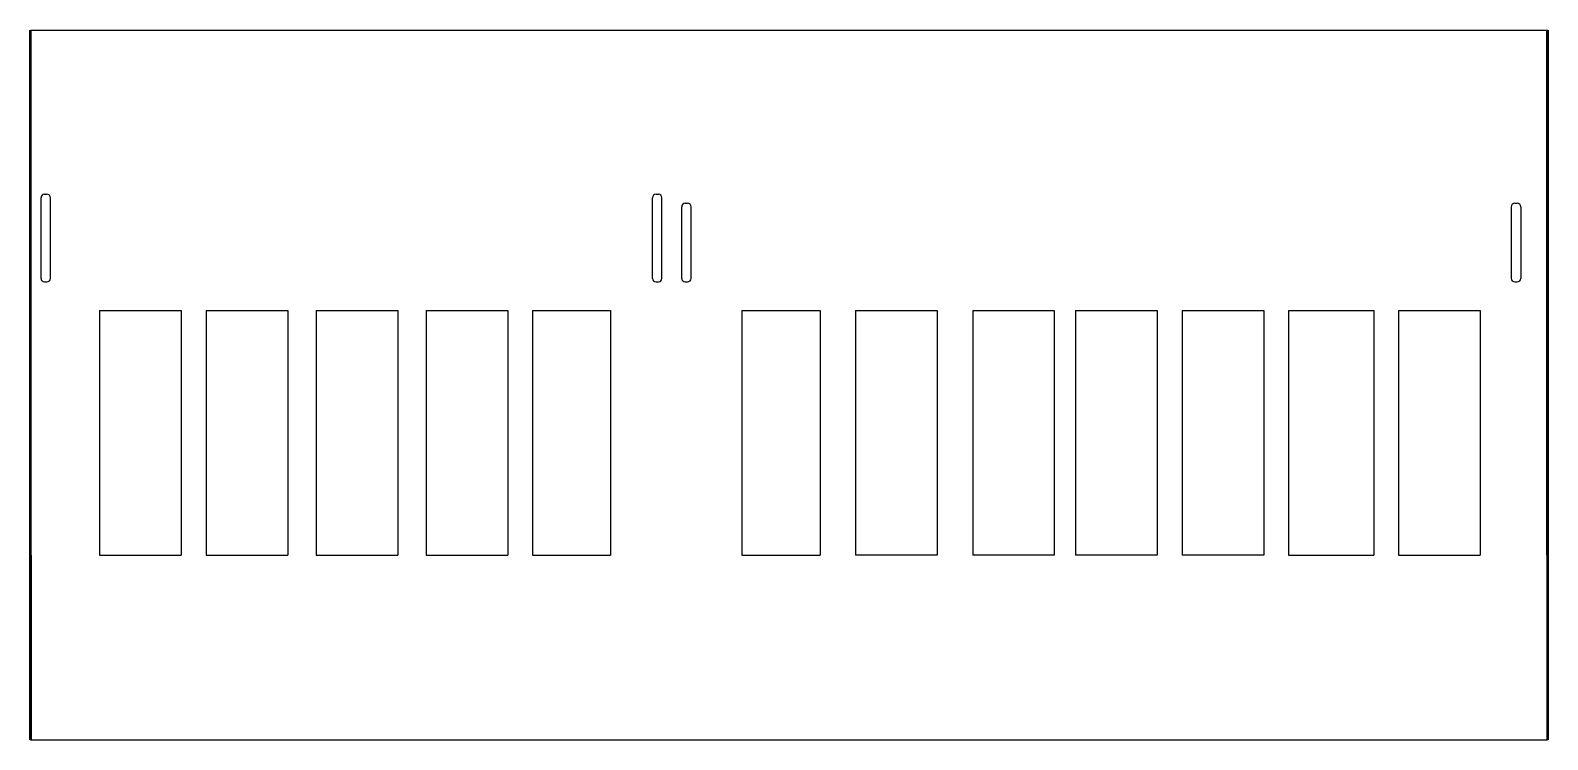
# Model space of a CAD drawing. Header units: millimetres. Extents: x 0 to 428, y 0 to 200.
import ezdxf

# ---------------------------------------------------------------- set-up
doc = ezdxf.new("R2010")
doc.units = ezdxf.units.MM
for name, color, linetype, lineweight, true_color in [('dreva', 54, 'Continuous', 25, 0x808000), ('pomocne', 1, 'Continuous', 50, 0xff0000), ('vozovi', 4, 'Continuous', 25, 0x00ffff)]:
    doc.layers.add(name, color=color, linetype=linetype, lineweight=lineweight, true_color=true_color)

msp = doc.modelspace()

# ---------------------------------------------------------------- linework, layer by layer
at = {"layer": 'dreva'}
for p, q in [((0, 200), (427.5, 200)), ((19.5, 121), (19.5, 52)), ((19.5, 121), (42.5, 121)), ((42.5, 121), (42.5, 52)), ((49.5, 121), (49.5, 52)), ((49.5, 121), (72.5, 121)), ((72.5, 121), (72.5, 52)), ((80.5, 121), (80.5, 52)), ((80.5, 121), (103.5, 121)), ((103.5, 121), (103.5, 52)), ((111.5, 121), (111.5, 52)), ((111.5, 121), (134.5, 121)), ((134.5, 121), (134.5, 52)), ((141.5, 121), (141.5, 52)), ((141.5, 121), (163.5, 121)), ((163.5, 121), (163.5, 52)), ((163.5, 121), (163.5, 52)), ((200.5, 121), (200.5, 52)), ((200.5, 121), (222.5, 121)), ((222.5, 121), (222.5, 52)), ((232.5, 121), (232.5, 52)), ((232.5, 121), (255.5, 121)), ((255.5, 121), (255.5, 52)), ((265.5, 121), (265.5, 52)), ((265.5, 121), (288.5, 121)), ((288.5, 121), (288.5, 52)), ((294.5, 121), (294.5, 52)), ((294.5, 121), (317.5, 121)), ((317.5, 121), (317.5, 52)), ((324.5, 121), (324.5, 52)), ((324.5, 121), (347.5, 121)), ((347.5, 121), (347.5, 52)), ((354.5, 121), (354.5, 52)), ((354.5, 121), (378.5, 121)), ((378.5, 121), (378.5, 52)), ((385.5, 121), (385.5, 52)), ((385.5, 121), (408.5, 121)), ((408.5, 121), (408.5, 52)), ((19.5, 52), (42.5, 52)), ((49.5, 52), (72.5, 52)), ((80.5, 52), (103.5, 52)), ((111.5, 52), (134.5, 52)), ((141.5, 52), (163.5, 52)), ((200.5, 52), (222.5, 52)), ((255.5, 52), (232.5, 52)), ((288.5, 52), (265.5, 52)), ((317.5, 52), (294.5, 52)), ((347.5, 52), (324.5, 52)), ((354.5, 52), (378.5, 52)), ((385.5, 52), (408.5, 52)), ((0, 0), (427.5, 0))]:
    msp.add_line(p, q, dxfattribs=at)
at = {"layer": 'pomocne'}
for p, q in [((0, 0), (0, 200)), ((427.5, 52), (427.5, 200)), ((427.5, 200), (427.5, 0)), ((0, 52), (0, 0))]:
    msp.add_line(p, q, dxfattribs=at)
at = {"layer": 'vozovi'}
for p, q in [((3.01, 130.06), (3.01, 152.8)), ((4.01, 153.8), (4.67, 153.8)), ((5.67, 130.06), (5.67, 152.8)), ((175.29, 130.06), (175.29, 152.8)), ((176.29, 153.8), (176.95, 153.8)), ((177.95, 130.06), (177.95, 152.8)), ((183.51, 130.06), (183.51, 150.26)), ((184.51, 151.26), (185.17, 151.26)), ((186.17, 130.06), (186.17, 150.26)), ((417.25, 150.26), (417.25, 130.06)), ((418.25, 151.26), (418.91, 151.26)), ((419.91, 150.26), (419.91, 130.06)), ((4.01, 129.06), (4.67, 129.06)), ((176.29, 129.06), (176.95, 129.06)), ((184.51, 129.06), (185.17, 129.06)), ((418.25, 129.06), (418.91, 129.06))]:
    msp.add_line(p, q, dxfattribs=at)
for centre, start, end in [((4.01, 152.8), 90, 180), ((4.67, 152.8), 0, 90), ((176.29, 152.8), 90, 180), ((176.95, 152.8), 0, 90), ((184.51, 150.26), 90, 180), ((185.17, 150.26), 0, 90), ((418.25, 150.26), 90, 180), ((418.91, 150.26), 360, 90), ((4.01, 130.06), 180, 270), ((4.67, 130.06), 270, 0), ((176.29, 130.06), 180, 270), ((176.95, 130.06), 270, 0), ((184.51, 130.06), 180, 270), ((185.17, 130.06), 270, 0), ((418.25, 130.06), 180, 270), ((418.91, 130.06), 270, 360)]:
    msp.add_arc(centre, 1, start, end, dxfattribs=at)

doc.saveas('drawing.dxf')
